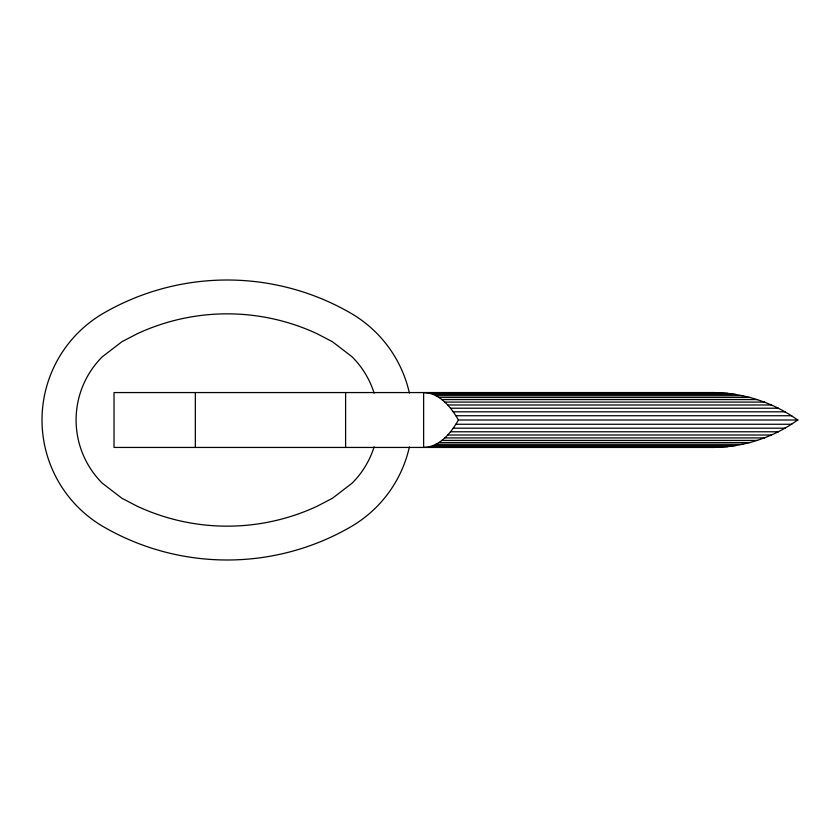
<?xml version="1.0" encoding="UTF-8"?>
<svg xmlns="http://www.w3.org/2000/svg" width="840" height="840" viewBox="0 0 840 840"><rect width="100%" height="100%" fill="white"/><g stroke="black" fill="none" stroke-linecap="round" stroke-linejoin="round"><path stroke-width="1.26" d="M727.828 393.351L429.807 393.351L423.623 392.564L423.623 447.437C439.824 446.954 451.007 432.884 458.441 420L798 420M712.425 447.437C742.802 447.426 773.031 437.735 797.696 420C773.031 402.266 742.802 392.574 712.425 392.564M712.677 392.564L114.02 392.564L114.02 447.437L712.677 447.437M429.807 393.351L432.884 394.338L735.357 394.338M432.884 394.338L435.929 395.703L742.823 395.703M435.929 395.703L438.942 397.457L750.204 397.457M438.942 397.457L441.913 399.588L757.491 399.588M441.913 399.588L444.832 402.098L764.652 402.098M444.832 402.098L447.699 404.985L771.677 404.985M447.699 404.985L450.503 408.219L778.544 408.219M450.503 408.219L453.222 411.81L785.232 411.81M453.222 411.81L455.879 415.737L791.721 415.737M455.879 424.263L791.721 424.263M453.222 428.19L785.232 428.19M450.503 431.781L778.544 431.781M447.699 435.015L771.677 435.015M444.832 437.903L764.652 437.903M441.913 440.412L757.491 440.412M438.942 442.544L750.204 442.544M435.929 444.297L742.823 444.297M432.884 445.662L735.357 445.662M429.807 446.649L727.828 446.649M455.879 415.737L458.441 420M345.608 392.564L345.608 447.437M195.332 392.564L195.332 447.437M409.385 446.964A123.459 123.459 0 0 1 350.637 526.911A246.908 246.908 0 0 1 103.73 526.911A123.459 123.459 0 0 1 103.73 313.089A246.908 246.908 0 0 1 350.637 313.089A123.459 123.459 0 0 1 409.385 393.036M374.136 446.849A89.355 89.355 0 0 1 352.096 483.189L332.399 498.298L317.226 506.195A213.077 213.077 0 0 1 137.13 506.195L121.958 498.298L102.27 483.189A89.355 89.355 0 0 1 102.27 356.811L121.958 341.702L137.13 333.806A213.077 213.077 0 0 1 317.226 333.806L332.399 341.702L352.096 356.811A89.355 89.355 0 0 1 374.136 393.151"/></g></svg>
